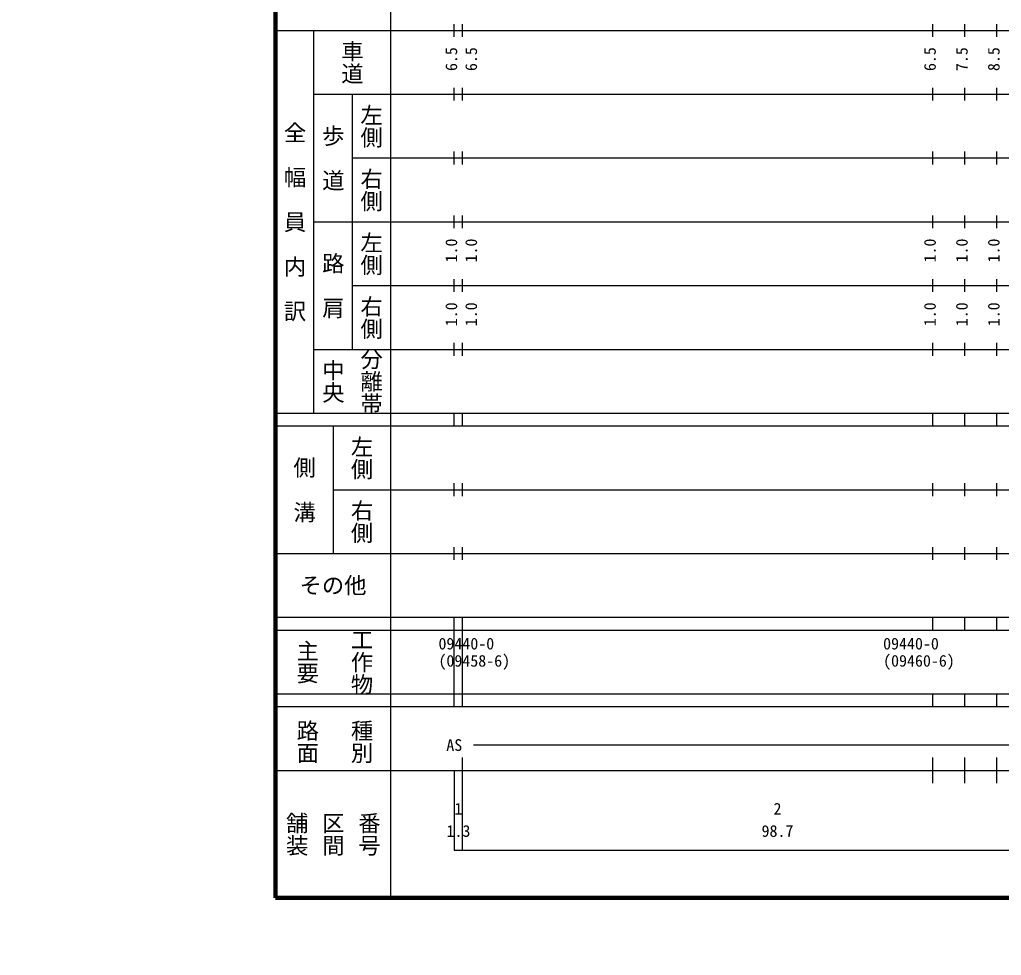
# Model space of a CAD drawing. Units: millimetres, scale not verified. Extents: x -2865935 to 4137865, y -6708483 to 4285906.
# Drawn here: x -112 to 153732, y 11002 to 157691 of the extents above; entities that cross this region are included whole.
import ezdxf
from ezdxf.enums import TextEntityAlignment as Align

# ---------------------------------------------------------------- set-up
doc = ezdxf.new("R2010")
doc.units = ezdxf.units.MM
doc.header["$LTSCALE"] = 1000
for name, color, linetype, lineweight in [('M-BGD', 7, 'Continuous', 25), ('M-STR-STRC', 7, 'Continuous', 25), ('M-TTL', 7, 'Continuous', 140), ('M-TTL-BAND', 7, 'Continuous', 25)]:
    doc.layers.add(name, color=color, linetype=linetype, lineweight=lineweight)
doc.styles.add('@ＭＳ ゴシック', font='')
doc.styles.add('ＭＳ ゴシック', font='')
doc.styles.get('@ＭＳ ゴシック').set_extended_font_data('@MS Gothic')
doc.styles.get('ＭＳ ゴシック').set_extended_font_data('MS Gothic')

msp = doc.modelspace()

# ---------------------------------------------------------------- linework, layer by layer
at = {"layer": 'M-BGD'}
msp.add_arc((635965, -3206583), 3498100, 91.34924, 91.34924, dxfattribs=at)
at = {"layer": 'M-STR-STRC'}
for centre, radius, start, end in [((524031, -2199876), 2498100, 88.98161, 88.98161), ((524031, -2199876), 2498100, 89.01404, 89.01404), ((524031, -2199876), 2498100, 89.2638, 89.2638), ((524031, -2199876), 2498100, 89.31083, 89.31083), ((524031, -2199876), 2498100, 89.34327, 89.34327), ((524031, -2199876), 2498100, 89.4049, 89.4049), ((524031, -2199876), 2498100, 89.57843, 89.57843), ((524031, -2199876), 2498100, 89.71953, 89.71953), ((524031, -2199876), 2498100, 89.86063, 89.86063), ((524031, -2199876), 2498100, 89.90766, 89.90766), ((524031, -2199876), 2498100, 89.92225, 89.92225), ((635965, -3206583), 3501900, 91.83805, 91.83805), ((635965, -3206583), 3501900, 91.86119, 91.86119), ((635965, -3206583), 3501900, 91.90515, 91.90515), ((635965, -3206583), 3501900, 92.07291, 92.07291), ((635965, -3206583), 3501900, 92.09604, 92.09604), ((635965, -3206583), 3501900, 92.12959, 92.12959), ((635965, -3206583), 3501900, 92.14001, 92.14001), ((635965, -3206583), 3501900, 92.16315, 92.16315), ((635965, -3206583), 3501900, 92.17356, 92.17356), ((635965, -3206583), 3501900, 92.1967, 92.1967), ((635965, -3206583), 3501900, 92.20711, 92.20711), ((635965, -3206583), 3501900, 92.23025, 92.23025), ((635965, -3206583), 3501900, 92.24066, 92.24066), ((635965, -3206583), 3501900, 92.2638, 92.2638), ((635965, -3206583), 3501900, 92.29735, 92.29735), ((635965, -3206583), 3501900, 92.30776, 92.30776), ((635965, -3206583), 3501900, 92.27421, 92.27421), ((635965, -3206583), 3501900, 92.37486, 92.37486), ((635965, -3206583), 3501900, 92.40841, 92.40841), ((635965, -3206583), 3501900, 92.47551, 92.47551), ((635965, -3206583), 3501900, 92.54262, 92.54262), ((635965, -3206583), 3501900, 92.57617, 92.57617), ((635965, -3206583), 3501900, 92.63286, 92.63286), ((635965, -3206583), 3501900, 92.64327, 92.64327), ((635965, -3206583), 3501900, 92.66641, 92.66641), ((635965, -3206583), 3501900, 92.69996, 92.69996), ((635965, -3206583), 3501900, 92.71037, 92.71037), ((635965, -3206583), 3501900, 92.76707, 92.76707), ((635965, -3206583), 3501900, 92.77748, 92.77748), ((635965, -3206583), 3501900, 92.83417, 92.83417), ((635965, -3206583), 3501900, 92.86772, 92.86772), ((635965, -3206583), 3501900, 92.91168, 92.91168), ((635965, -3206583), 3501900, 92.90127, 92.90127), ((635965, -3206583), 3501900, 92.96837, 92.96837), ((635965, -3206583), 3501900, 92.97878, 92.97878), ((635965, -3206583), 3501900, 93.00192, 93.00192), ((635965, -3206583), 3501900, 93.03547, 93.03547), ((635965, -3206583), 3501900, 93.06902, 93.06902), ((635965, -3206583), 3501900, 93.10258, 93.10258), ((635965, -3206583), 3501900, 93.11299, 93.11299), ((635965, -3206583), 3501900, 93.20323, 93.20323), ((635965, -3206583), 3501900, 93.23678, 93.23678), ((635965, -3206583), 3501900, 93.28074, 93.28074), ((635965, -3206583), 3501900, 93.30388, 93.30388), ((635965, -3206583), 3501900, 93.34784, 93.34784), ((635965, -3206583), 3501900, 91.76053, 91.76053), ((635965, -3206583), 3501900, 91.77094, 91.77094), ((635965, -3206583), 3501900, 91.72698, 91.72698), ((635965, -3206583), 3501900, 91.73739, 91.73739), ((635965, -3206583), 3501900, 91.69343, 91.69343), ((635965, -3206583), 3501900, 91.65988, 91.65988), ((635965, -3206583), 3501900, 91.67029, 91.67029), ((635965, -3206583), 3501900, 91.62633, 91.62633), ((635965, -3206583), 3501900, 91.60319, 91.60319), ((635965, -3206583), 3501900, 91.55923, 91.55923), ((635965, -3206583), 3501900, 91.56964, 91.56964), ((635965, -3206583), 3501900, 91.52568, 91.52568), ((635965, -3206583), 3501900, 91.50254, 91.50254), ((635965, -3206583), 3501900, 91.36834, 91.36834), ((635965, -3206583), 3501900, 91.33479, 91.33479), ((635965, -3206583), 3501900, 91.25727, 91.25727), ((635965, -3206583), 3501900, 91.22372, 91.22372), ((635965, -3206583), 3501900, 91.23413, 91.23413), ((635965, -3206583), 3501900, 91.20058, 91.20058), ((635965, -3206583), 3501900, 91.16703, 91.16703), ((635965, -3206583), 3501900, 91.12307, 91.12307), ((635965, -3206583), 3498100, 91.10894, 91.10894), ((635965, -3206583), 3498100, 91.1432, 91.1432), ((635965, -3206583), 3498100, 91.16685, 91.16685), ((635965, -3206583), 3498100, 91.17749, 91.17749), ((635965, -3206583), 3498100, 91.2118, 91.2118), ((635965, -3206583), 3498100, 91.26981, 91.26981), ((635965, -3206583), 3498100, 91.30417, 91.30417), ((635965, -3206583), 3498100, 91.31484, 91.31484), ((635965, -3206583), 3498100, 91.4074, 91.4074), ((635965, -3206583), 3498100, 91.41808, 91.41808), ((635965, -3206583), 3498100, 91.45254, 91.45254), ((635965, -3206583), 3498100, 91.47632, 91.47632), ((635965, -3206583), 3498100, 91.51081, 91.51081), ((635965, -3206583), 3498100, 91.54533, 91.54533), ((635965, -3206583), 3498100, 91.55604, 91.55604), ((635965, -3206583), 3498100, 91.57987, 91.57987), ((635965, -3206583), 3498100, 91.61443, 91.61443), ((635965, -3206583), 3498100, 91.64901, 91.64901), ((635965, -3206583), 3498100, 91.65975, 91.65975), ((635965, -3206583), 3498100, 91.71824, 91.71824), ((635965, -3206583), 3498100, 91.75289, 91.75289), ((635965, -3206583), 3498100, 91.82225, 91.82225), ((635965, -3206583), 3498100, 91.83302, 91.83302), ((635965, -3206583), 3498100, 91.89171, 91.89171), ((635965, -3206583), 3498100, 91.92647, 91.92647), ((635965, -3206583), 3498100, 91.97205, 91.97205), ((635965, -3206583), 3498100, 91.99606, 91.99606), ((635965, -3206583), 3498100, 92.00686, 92.00686), ((635965, -3206583), 3498100, 92.03088, 92.03088), ((635965, -3206583), 3498100, 92.11144, 92.11144), ((635965, -3206583), 3498100, 92.13551, 92.13551), ((635965, -3206583), 3498100, 92.17043, 92.17043), ((635965, -3206583), 3498100, 92.18127, 92.18127), ((635965, -3206583), 3498100, 92.20537, 92.20537), ((635965, -3206583), 3498100, 92.21622, 92.21622), ((635965, -3206583), 3498100, 92.24033, 92.24033), ((635965, -3206583), 3498100, 92.31033, 92.31033), ((635965, -3206583), 3498100, 92.34537, 92.34537), ((635965, -3206583), 3498100, 92.35625, 92.35625), ((635965, -3206583), 3498100, 92.39131, 92.39131), ((635965, -3206583), 3498100, 92.4264, 92.4264), ((635965, -3206583), 3498100, 92.48574, 92.48574), ((635965, -3206583), 3498100, 92.53181, 92.53181), ((635965, -3206583), 3498100, 92.56699, 92.56699), ((635965, -3206583), 3498100, 92.59127, 92.59127), ((635965, -3206583), 3498100, 92.6022, 92.6022), ((635965, -3206583), 3498100, 92.62649, 92.62649), ((635965, -3206583), 3498100, 92.74326, 92.74326), ((635965, -3206583), 3498100, 92.81395, 92.81395), ((635965, -3206583), 3498100, 92.83834, 92.83834), ((635965, -3206583), 3498100, 92.84932, 92.84932), ((635965, -3206583), 3498100, 92.90915, 92.90915), ((635965, -3206583), 3498100, 92.98005, 92.98005), ((635965, -3206583), 3498100, 92.99106, 92.99106), ((635965, -3206583), 3498100, 93.05105, 93.05105), ((635965, -3206583), 3498100, 93.13319, 93.13319), ((635965, -3206583), 3498100, 93.22898, 93.22898), ((635965, -3206583), 3498100, 93.27571, 93.27571), ((635965, -3206583), 3498100, 93.3114, 93.3114), ((635965, -3206583), 3498100, 93.33603, 93.33603)]:
    msp.add_arc(centre, radius, start, end, dxfattribs=at)
at = {"layer": 'M-TTL', "color": 2}
for p, q in [((40000, 380000), (40000, 20000)), ((40000, 20000), (680000, 20000))]:
    msp.add_line(p, q, dxfattribs=at)
at = {"layer": 'M-TTL-BAND'}
for p, q in [((58000, 370000), (58000, 20000)), ((68000, 155000), (68000, 157000)), ((69300, 155000), (69300, 157000)), ((143000, 155000), (143000, 157000)), ((148000, 155000), (148000, 157000)), ((153000, 155000), (153000, 157000)), ((40000, 156000), (579000, 156000)), ((46000, 96000), (46000, 156000)), ((68000, 145000), (68000, 147000)), ((69300, 145000), (69300, 147000)), ((143000, 145000), (143000, 147000)), ((148000, 145000), (148000, 147000)), ((153000, 145000), (153000, 147000)), ((46000, 146000), (579000, 146000)), ((52000, 146000), (52000, 106000)), ((68000, 135000), (68000, 137000)), ((69300, 135000), (69300, 137000)), ((143000, 135000), (143000, 137000)), ((148000, 135000), (148000, 137000)), ((153000, 135000), (153000, 137000)), ((52000, 136000), (579000, 136000)), ((68000, 125000), (68000, 127000)), ((69300, 125000), (69300, 127000)), ((143000, 125000), (143000, 127000)), ((148000, 125000), (148000, 127000)), ((153000, 125000), (153000, 127000)), ((46000, 126000), (579000, 126000)), ((68000, 115000), (68000, 117000)), ((69300, 115000), (69300, 117000)), ((143000, 115000), (143000, 117000)), ((148000, 115000), (148000, 117000)), ((153000, 115000), (153000, 117000)), ((52000, 116000), (579000, 116000)), ((68000, 105000), (68000, 107000)), ((69300, 105000), (69300, 107000)), ((143000, 105000), (143000, 107000)), ((148000, 105000), (148000, 107000)), ((153000, 105000), (153000, 107000)), ((46000, 106000), (579000, 106000)), ((40000, 96000), (579000, 96000)), ((68000, 94000), (68000, 96000)), ((69300, 94000), (69300, 96000)), ((143000, 94000), (143000, 96000)), ((148000, 94000), (148000, 96000)), ((153000, 94000), (153000, 96000)), ((40000, 94000), (579000, 94000)), ((49000, 94000), (49000, 74000)), ((68000, 83000), (68000, 85000)), ((69300, 83000), (69300, 85000)), ((143000, 83000), (143000, 85000)), ((148000, 83000), (148000, 85000)), ((153000, 83000), (153000, 85000)), ((49000, 84000), (579000, 84000)), ((40000, 74000), (579000, 74000)), ((68000, 73000), (68000, 75000)), ((69300, 73000), (69300, 75000)), ((143000, 73000), (143000, 75000)), ((148000, 73000), (148000, 75000)), ((153000, 73000), (153000, 75000)), ((40000, 64000), (579000, 64000)), ((68000, 62000), (68000, 64000)), ((69300, 62000), (69300, 64000)), ((143000, 62000), (143000, 64000)), ((148000, 62000), (148000, 64000)), ((153000, 62000), (153000, 64000)), ((40000, 62000), (579000, 62000)), ((68000, 52000), (68000, 62000)), ((69300, 52000), (69300, 62000)), ((40000, 52000), (579000, 52000)), ((68000, 50000), (68000, 52000)), ((69300, 50000), (69300, 52000)), ((143000, 50000), (143000, 52000)), ((148000, 50000), (148000, 52000)), ((153000, 50000), (153000, 52000)), ((40000, 50000), (579000, 50000)), ((71000, 44000), (565000, 44000)), ((69300, 27500), (69300, 42000)), ((143000, 38000), (143000, 42000)), ((148000, 38000), (148000, 42000)), ((153000, 38000), (153000, 42000)), ((40000, 40000), (579000, 40000)), ((68000, 40000), (68000, 27500)), ((68000, 27500), (579000, 27500))]:
    msp.add_line(p, q, dxfattribs=at)

# ---------------------------------------------------------------- texts
at = {"layer": 'M-TTL', "style": 'ＭＳ ゴシック'}
for s, p in [('(09458-6)', (65525, 55713)), ('(09460-6)', (135205, 55713))]:
    msp.add_text(s, height=1833, dxfattribs=at).set_placement(p, align=Align.BOTTOM_LEFT)
at = {"layer": 'M-TTL-BAND', "style": '@ＭＳ ゴシック'}
for s, p in [('車道', (52000, 151000)), ('左側', (55000, 141000)), ('全\u3000幅\u3000員\u3000内\u3000訳', (43000, 126000)), ('歩\u3000道', (49000, 136000)), ('右側', (55000, 131000)), ('左側', (55000, 121000)), ('路\u3000肩', (49000, 116000)), ('右側', (55000, 111000)), ('分離帯', (55000, 101000)), ('中央', (49000, 101000)), ('左側', (53500, 89000)), ('側\u3000溝', (44500, 84000)), ('右側', (53500, 79000)), ('工作物', (53500, 57000)), ('主要', (45000, 57000)), ('路面', (45000, 44500)), ('種別', (53500, 44500)), ('舗装', (43333, 30000)), ('区間', (49000, 30000)), ('番号', (54667, 30000))]:
    msp.add_text(s, height=2566, rotation=270, dxfattribs=at).set_placement(p, align=Align.MIDDLE_CENTER)
at = {"layer": 'M-TTL-BAND', "style": 'ＭＳ ゴシック'}
for s, p in [('6.5', (69000, 151500)), ('6.5', (72109, 151500)), ('6.5', (144000, 151500)), ('7.5', (149000, 151500)), ('8.5', (154000, 151500)), ('1.0', (69000, 121500)), ('1.0', (72109, 121500)), ('1.0', (144000, 121500)), ('1.0', (149000, 121500)), ('1.0', (154000, 121500)), ('1.0', (69000, 111500)), ('1.0', (72109, 111500)), ('1.0', (144000, 111500)), ('1.0', (149000, 111500)), ('1.0', (154000, 111500))]:
    msp.add_text(s, height=1833, rotation=90, dxfattribs=at).set_placement(p, align=Align.BOTTOM_CENTER)
msp.add_text('その他', height=2566, dxfattribs=at).set_placement((49000, 69000), align=Align.MIDDLE_CENTER)
for p in [(65525, 58405), (135205, 58405)]:
    msp.add_text('09440-0', height=1833, dxfattribs=at).set_placement(p, align=Align.BOTTOM_LEFT)
for s, p in [('AS', (68000, 42500)), ('1', (68650, 32523)), ('2', (118650, 32523)), ('1.3', (68650, 29033)), ('98.7', (118650, 29033))]:
    msp.add_text(s, height=1833, dxfattribs=at).set_placement(p, align=Align.BOTTOM_CENTER)

doc.saveas('drawing.dxf')
